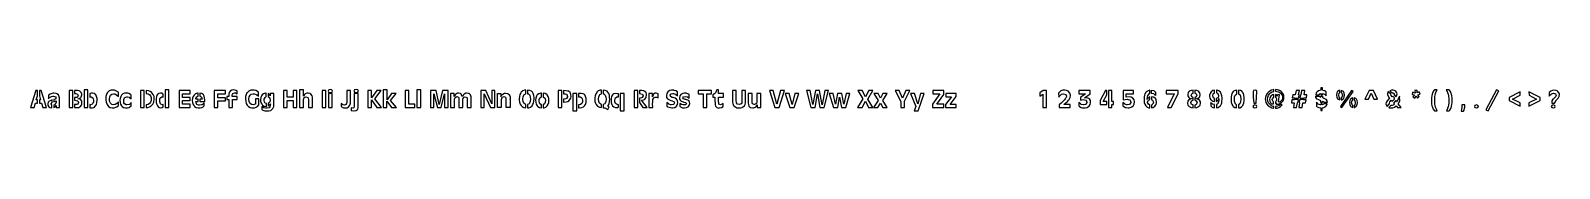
# Model space of a CAD drawing. Header units: inches. Extents: x 226 to 252.9, y -140.1 to -139.7.
import ezdxf

# ---------------------------------------------------------------- set-up
doc = ezdxf.new("R2010")
doc.units = ezdxf.units.IN
doc.header["$LTSCALE"] = 0.5
doc.header["$MEASUREMENT"] = 0

msp = doc.modelspace()

# ---------------------------------------------------------------- linework, layer by layer
at = {"color": 139}
for points in [[(226.042, -140.087), (226.107, -140.087), (226.129, -140.011), (226.165, -140.011), (226.165, -139.954), (226.143, -139.954), (226.165, -139.88), (226.165, -139.787), (226.135, -139.787)], [(226.197, -139.787), (226.197, -139.88), (226.219, -139.954), (226.197, -139.954), (226.197, -140.011), (226.234, -140.011), (226.256, -140.087), (226.321, -140.087), (226.23, -139.787)], [(226.721, -139.787), (226.721, -140.087), (226.782, -140.087), (226.782, -139.787)], [(226.814, -139.841), (226.838, -139.843), (226.866, -139.851), (226.879, -139.876), (226.866, -139.903), (226.854, -139.909), (226.813, -139.913), (226.813, -139.96), (226.842, -139.961), (226.869, -139.969), (226.881, -139.997), (226.869, -140.026), (226.855, -140.031), (226.813, -140.033), (226.813, -140.087), (226.849, -140.086), (226.887, -140.083), (226.908, -140.076), (226.911, -140.074), (226.935, -140.047), (226.94, -140.033), (226.943, -139.996), (226.942, -139.977), (226.924, -139.95), (226.907, -139.942), (226.869, -139.933), (226.894, -139.927), (226.922, -139.911), (226.932, -139.899), (226.941, -139.865), (226.941, -139.854), (226.932, -139.821), (226.932, -139.82), (226.905, -139.797), (226.894, -139.794), (226.863, -139.79), (226.814, -139.788)], [(226.981, -139.775), (226.981, -140.087), (227.048, -140.087), (227.048, -139.775)], [(227.556, -140.013), (227.527, -140.032), (227.502, -140.038), (227.471, -140.031), (227.444, -140.01), (227.443, -140.008), (227.43, -139.977), (227.425, -139.936), (227.431, -139.898), (227.446, -139.87), (227.467, -139.852), (227.502, -139.844), (227.524, -139.848), (227.553, -139.864), (227.583, -139.894), (227.583, -139.82), (227.571, -139.809), (227.541, -139.791), (227.514, -139.783), (227.474, -139.781), (227.454, -139.783), (227.422, -139.796), (227.394, -139.82), (227.387, -139.83), (227.374, -139.858), (227.364, -139.892), (227.361, -139.933), (227.363, -139.953), (227.368, -139.991), (227.378, -140.024), (227.396, -140.05), (227.411, -140.069), (227.441, -140.087), (227.472, -140.093), (227.51, -140.091), (227.539, -140.082), (227.555, -140.074), (227.583, -140.05), (227.583, -139.985)], [(227.973, -139.786), (227.973, -140.087), (228.038, -140.087), (228.038, -140.03), (228.038, -139.847), (228.038, -139.786)], [(228.071, -139.838), (228.109, -139.848), (228.134, -139.865), (228.145, -139.879), (228.16, -139.909), (228.161, -139.926), (228.159, -139.964), (228.15, -139.991), (228.13, -140.018), (228.105, -140.033), (228.071, -140.042), (228.071, -140.087), (228.098, -140.086), (228.13, -140.076), (228.145, -140.068), (228.173, -140.046), (228.187, -140.027), (228.205, -139.993), (228.208, -139.987), (228.214, -139.954), (228.214, -139.915), (228.209, -139.893), (228.195, -139.86), (228.173, -139.83), (228.169, -139.824), (228.143, -139.805), (228.11, -139.793), (228.071, -139.786)], [(228.403, -139.775), (228.403, -140.087), (228.47, -140.087), (228.47, -139.775)], [(228.648, -139.787), (228.648, -140.087), (228.844, -140.087), (228.844, -140.03), (228.709, -140.03), (228.709, -139.966), (228.844, -139.966), (228.844, -139.909), (228.709, -139.909), (228.709, -139.847), (228.844, -139.847), (228.844, -139.787)], [(229.267, -139.787), (229.267, -140.087), (229.331, -140.087), (229.331, -139.971), (229.462, -139.971), (229.462, -139.914), (229.331, -139.914), (229.331, -139.847), (229.462, -139.847), (229.462, -139.787)], [(229.522, -139.892), (229.485, -139.892), (229.485, -139.944), (229.522, -139.944), (229.522, -140.087), (229.589, -140.087), (229.589, -139.944), (229.667, -139.944), (229.667, -139.892), (229.581, -139.892), (229.582, -139.866), (229.59, -139.84), (229.59, -139.838), (229.624, -139.829), (229.638, -139.831), (229.671, -139.844), (229.671, -139.792), (229.635, -139.782), (229.601, -139.777), (229.572, -139.781), (229.543, -139.798), (229.526, -139.82), (229.52, -139.855)], [(229.826, -139.858), (229.816, -139.892), (229.812, -139.931), (229.818, -139.983), (229.829, -140.016), (229.845, -140.047), (229.866, -140.07), (229.895, -140.088), (229.928, -140.093), (229.935, -140.093), (229.974, -140.089), (230.004, -140.08), (230.024, -140.066), (230.05, -140.041), (230.051, -139.936), (229.99, -139.936), (229.99, -140.027), (229.985, -140.03), (229.948, -140.038), (229.921, -140.035), (229.895, -140.014), (229.891, -140.01), (229.879, -139.98), (229.876, -139.941), (229.876, -139.936), (229.882, -139.898), (229.896, -139.87), (229.916, -139.853), (229.95, -139.846), (229.971, -139.847), (230.004, -139.857), (230.015, -139.864), (230.041, -139.888), (230.041, -139.819), (230.026, -139.805), (229.995, -139.79), (229.969, -139.783), (229.928, -139.781), (229.907, -139.783), (229.876, -139.797), (229.848, -139.822), (229.841, -139.83)], [(230.547, -139.965), (230.653, -139.965), (230.653, -140.087), (230.717, -140.087), (230.717, -139.787), (230.653, -139.787), (230.653, -139.902), (230.547, -139.902), (230.547, -139.787), (230.483, -139.787), (230.483, -140.087), (230.547, -140.087)], [(230.894, -139.835), (230.862, -139.847), (230.851, -139.857), (230.832, -139.887), (230.832, -139.774), (230.764, -139.774), (230.764, -140.087), (230.832, -140.087), (230.832, -139.966), (230.833, -139.943), (230.847, -139.909), (230.879, -139.897), (230.88, -139.897), (230.911, -139.909), (230.914, -139.915), (230.919, -139.953), (230.919, -140.087), (230.988, -140.087), (230.988, -139.903), (230.983, -139.882), (230.964, -139.853), (230.946, -139.841), (230.912, -139.833)], [(231.159, -139.787), (231.159, -139.787), (231.159, -140.087), (231.223, -140.087), (231.223, -139.787)], [(231.275, -139.779), (231.264, -139.798), (231.274, -139.816), (231.305, -139.822), (231.334, -139.816), (231.342, -139.797), (231.333, -139.777), (231.305, -139.771)], [(231.494, -140.069), (231.537, -140.091), (231.541, -140.092), (231.579, -140.093), (231.601, -140.089), (231.631, -140.07), (231.647, -140.044), (231.655, -140.009), (231.655, -139.787), (231.591, -139.787), (231.591, -139.99), (231.591, -139.998), (231.58, -140.03), (231.579, -140.031), (231.547, -140.046), (231.526, -140.041), (231.494, -140.018)], [(231.729, -139.779), (231.718, -139.798), (231.729, -139.816), (231.758, -139.822), (231.787, -139.816), (231.797, -139.797), (231.786, -139.777), (231.758, -139.771)], [(232.087, -139.936), (232.197, -139.787), (232.119, -139.787), (232.029, -139.918), (232.029, -139.787), (231.964, -139.787), (231.964, -140.087), (232.029, -140.087), (232.029, -139.952), (232.123, -140.087), (232.201, -140.087)], [(232.36, -139.963), (232.458, -139.843), (232.378, -139.843), (232.3, -139.954), (232.3, -139.774), (232.23, -139.774), (232.23, -140.087), (232.297, -140.087), (232.297, -139.975), (232.378, -140.087), (232.463, -140.087)], [(232.679, -140.027), (232.679, -140.027), (232.679, -139.787), (232.615, -139.787), (232.615, -140.087), (232.788, -140.087), (232.788, -140.027)], [(232.823, -139.774), (232.823, -139.774), (232.823, -140.087), (232.89, -140.087), (232.89, -139.774)], [(233.273, -139.787), (233.216, -140.033), (233.159, -139.787), (233.062, -139.787), (233.062, -140.087), (233.121, -140.087), (233.121, -139.847), (233.184, -140.087), (233.247, -140.087), (233.31, -139.849), (233.31, -140.087), (233.37, -140.087), (233.37, -139.787)], [(233.946, -140.087), (234.003, -140.087), (234.003, -139.849), (234.114, -140.087), (234.189, -140.087), (234.189, -139.787), (234.136, -139.787), (234.136, -140.022), (234.035, -139.787), (233.946, -139.787)], [(234.712, -139.783), (234.681, -139.796), (234.654, -139.819), (234.645, -139.829), (234.632, -139.857), (234.623, -139.892), (234.621, -139.933), (234.621, -139.955), (234.627, -139.993), (234.638, -140.025), (234.654, -140.052), (234.672, -140.07), (234.702, -140.088), (234.736, -140.093), (234.736, -140.036), (234.728, -140.035), (234.702, -140.01), (234.699, -140.008), (234.688, -139.979), (234.683, -139.938), (234.683, -139.936), (234.688, -139.897), (234.702, -139.869), (234.708, -139.86), (234.736, -139.844), (234.736, -139.781)], [(234.766, -139.846), (234.78, -139.848), (234.804, -139.871), (234.814, -139.902), (234.817, -139.941), (234.817, -139.942), (234.812, -139.98), (234.8, -140.01), (234.793, -140.02), (234.766, -140.036), (234.766, -140.093), (234.787, -140.092), (234.817, -140.079), (234.845, -140.054), (234.855, -140.039), (234.869, -140.01), (234.877, -139.975), (234.881, -139.933), (234.88, -139.913), (234.876, -139.874), (234.865, -139.842), (234.85, -139.816), (234.833, -139.802), (234.803, -139.786), (234.766, -139.781)], [(235.304, -139.787), (235.304, -140.087), (235.367, -140.087), (235.367, -139.787)], [(235.397, -139.844), (235.429, -139.847), (235.455, -139.855), (235.456, -139.857), (235.466, -139.891), (235.466, -139.897), (235.451, -139.926), (235.437, -139.935), (235.395, -139.938), (235.395, -139.992), (235.405, -139.991), (235.444, -139.987), (235.473, -139.979), (235.489, -139.968), (235.514, -139.941), (235.523, -139.92), (235.529, -139.885), (235.528, -139.865), (235.52, -139.832), (235.512, -139.822), (235.484, -139.801), (235.473, -139.797), (235.44, -139.791), (235.397, -139.787)], [(236.039, -139.783), (236.007, -139.796), (235.981, -139.819), (235.979, -139.82), (235.962, -139.848), (235.95, -139.881), (235.946, -139.919), (235.945, -139.944), (235.949, -139.982), (235.956, -140.009), (235.968, -140.032), (235.993, -140.06), (235.996, -140.064), (236.026, -140.08), (236.062, -140.088), (236.062, -140.037), (236.056, -140.036), (236.029, -140.011), (236.027, -140.009), (236.015, -139.98), (236.011, -139.94), (236.011, -139.936), (236.016, -139.897), (236.028, -139.869), (236.035, -139.86), (236.063, -139.844), (236.063, -139.781)], [(236.095, -139.846), (236.106, -139.847), (236.131, -139.871), (236.131, -139.871), (236.141, -139.902), (236.144, -139.941), (236.144, -139.943), (236.14, -139.982), (236.128, -140.011), (236.122, -140.02), (236.095, -140.036), (236.095, -140.089), (236.121, -140.092), (236.173, -140.119), (236.199, -140.076), (236.173, -140.063), (236.185, -140.047), (236.198, -140.018), (236.206, -139.982), (236.209, -139.938), (236.207, -139.911), (236.202, -139.872), (236.193, -139.841), (236.177, -139.816), (236.161, -139.802), (236.131, -139.786), (236.095, -139.781)], [(236.635, -139.787), (236.635, -140.087), (236.7, -140.087), (236.7, -139.787)], [(236.728, -139.842), (236.754, -139.844), (236.782, -139.852), (236.793, -139.881), (236.779, -139.911), (236.768, -139.916), (236.728, -139.92), (236.728, -140), (236.789, -140.087), (236.867, -140.087), (236.767, -139.955), (236.784, -139.955), (236.818, -139.946), (236.826, -139.941), (236.847, -139.913), (236.85, -139.903), (236.855, -139.868), (236.855, -139.859), (236.845, -139.825), (236.841, -139.819), (236.813, -139.797), (236.805, -139.794), (236.774, -139.79), (236.728, -139.788)], [(237.213, -140.064), (237.228, -140.074), (237.296, -140.092), (237.313, -140.092), (237.349, -140.085), (237.377, -140.068), (237.38, -140.063), (237.4, -140.035), (237.406, -139.999), (237.4, -139.965), (237.382, -139.94), (237.356, -139.924), (237.321, -139.913), (237.303, -139.908), (237.277, -139.894), (237.267, -139.871), (237.279, -139.851), (237.282, -139.849), (237.316, -139.842), (237.325, -139.842), (237.36, -139.852), (237.367, -139.857), (237.395, -139.88), (237.395, -139.809), (237.369, -139.796), (237.341, -139.785), (237.333, -139.782), (237.294, -139.781), (237.263, -139.787), (237.232, -139.808), (237.228, -139.811), (237.208, -139.841), (237.202, -139.875), (237.207, -139.909), (237.225, -139.933), (237.246, -139.948), (237.282, -139.961), (237.302, -139.969), (237.332, -139.98), (237.345, -140.004), (237.333, -140.03), (237.325, -140.035), (237.288, -140.039), (237.274, -140.038), (237.245, -140.025), (237.213, -139.997)], [(237.763, -139.787), (237.763, -139.849), (237.848, -139.849), (237.848, -140.087), (237.913, -140.087), (237.913, -139.849), (237.997, -139.849), (237.997, -139.787)], [(238.066, -140.064), (238.086, -140.087), (238.122, -140.096), (238.136, -140.094), (238.169, -140.086), (238.197, -140.066), (238.197, -140.016), (238.18, -140.03), (238.152, -140.042), (238.125, -140.029), (238.123, -140.024), (238.119, -139.96), (238.118, -139.903), (238.203, -139.903), (238.203, -139.843), (238.119, -139.843), (238.12, -139.779), (238.086, -139.779), (238.079, -139.801), (238.063, -139.831), (238.048, -139.846), (238.016, -139.861), (238.016, -139.904), (238.056, -139.904), (238.055, -139.922), (238.056, -139.971), (238.057, -140.01), (238.059, -140.039), (238.064, -140.06)], [(238.363, -139.787), (238.363, -139.961), (238.364, -139.991), (238.368, -140.017), (238.374, -140.035), (238.383, -140.052), (238.391, -140.063), (238.422, -140.082), (238.442, -140.089), (238.479, -140.093), (238.501, -140.092), (238.535, -140.083), (238.547, -140.077), (238.573, -140.054), (238.585, -140.033), (238.592, -140), (238.593, -139.958), (238.593, -139.787), (238.529, -139.787), (238.529, -139.958), (238.526, -140.004), (238.515, -140.024), (238.483, -140.033), (238.452, -140.027), (238.431, -140.004), (238.428, -139.959), (238.428, -139.787)], [(239.08, -139.787), (239.013, -139.787), (239.106, -140.087), (239.182, -140.087), (239.275, -139.787), (239.208, -139.787), (239.143, -140.029)], [(239.893, -139.787), (239.818, -139.787), (239.775, -140.031), (239.727, -139.787), (239.662, -139.787), (239.736, -140.087), (239.812, -140.087), (239.854, -139.849), (239.898, -140.087), (239.975, -140.087), (240.051, -139.787), (239.985, -139.787), (239.936, -140.037)], [(240.696, -139.976), (240.752, -140.087), (240.828, -140.087), (240.738, -139.937), (240.827, -139.787), (240.754, -139.787), (240.697, -139.9), (240.638, -139.787), (240.561, -139.787), (240.652, -139.936), (240.56, -140.087), (240.637, -140.087)], [(241.404, -139.787), (241.345, -139.921), (241.289, -139.787), (241.217, -139.787), (241.316, -139.979), (241.316, -140.087), (241.38, -140.087), (241.38, -139.977), (241.477, -139.787)], [(241.877, -139.787), (241.877, -139.847), (242.005, -139.847), (241.875, -140.027), (241.875, -140.087), (242.075, -140.087), (242.075, -140.03), (241.951, -140.03), (242.075, -139.858), (242.075, -139.787)], [(244.225, -139.886), (244.224, -139.894), (244.208, -139.93), (244.205, -139.936), (244.19, -139.953), (244.166, -139.977), (244.135, -140.007), (244.095, -140.042), (244.095, -140.087), (244.291, -140.087), (244.291, -140.035), (244.177, -140.035), (244.186, -140.027), (244.217, -140.002), (244.244, -139.979), (244.264, -139.955), (244.274, -139.943), (244.289, -139.911), (244.294, -139.876), (244.294, -139.868), (244.285, -139.833), (244.264, -139.807), (244.259, -139.802), (244.229, -139.786), (244.194, -139.781), (244.16, -139.783), (244.129, -139.793), (244.113, -139.804), (244.088, -139.832), (244.089, -139.903), (244.103, -139.886), (244.129, -139.861), (244.14, -139.853), (244.173, -139.844), (244.212, -139.857)], [(244.572, -139.96), (244.584, -139.992), (244.584, -139.998), (244.568, -140.029), (244.563, -140.033), (244.529, -140.042), (244.517, -140.042), (244.484, -140.031), (244.472, -140.024), (244.445, -139.999), (244.445, -140.055), (244.456, -140.066), (244.486, -140.085), (244.509, -140.091), (244.548, -140.093), (244.556, -140.093), (244.589, -140.086), (244.619, -140.065), (244.625, -140.06), (244.644, -140.031), (244.65, -139.997), (244.645, -139.961), (244.628, -139.933), (244.616, -139.926), (244.585, -139.916), (244.541, -139.915), (244.639, -139.847), (244.639, -139.787), (244.445, -139.787), (244.445, -139.844), (244.559, -139.844), (244.474, -139.908), (244.474, -139.958), (244.516, -139.948), (244.541, -139.949), (244.569, -139.959)], [(244.913, -139.787), (244.815, -139.961), (244.815, -140.036), (244.933, -140.036), (244.933, -139.983), (244.867, -139.983), (244.933, -139.861), (244.933, -139.787)], [(244.963, -139.787), (244.963, -140.087), (245.024, -140.087), (245.024, -140.033), (245.054, -140.033), (245.054, -139.98), (245.024, -139.98), (245.024, -139.787)], [(245.279, -140.041), (245.25, -140.027), (245.217, -140), (245.217, -140.054), (245.234, -140.069), (245.264, -140.085), (245.275, -140.088), (245.311, -140.093), (245.326, -140.092), (245.361, -140.081), (245.374, -140.074), (245.4, -140.049), (245.411, -140.027), (245.417, -139.988), (245.417, -139.987), (245.411, -139.95), (245.393, -139.922), (245.391, -139.92), (245.363, -139.903), (245.326, -139.898), (245.272, -139.905), (245.272, -139.847), (245.404, -139.847), (245.404, -139.787), (245.219, -139.787), (245.219, -139.954), (245.256, -139.944), (245.295, -139.942), (245.308, -139.943), (245.339, -139.954), (245.342, -139.958), (245.354, -139.991), (245.354, -139.997), (245.337, -140.027), (245.326, -140.035), (245.291, -140.042)], [(245.671, -139.908), (245.648, -139.932), (245.642, -139.944), (245.646, -139.904), (245.656, -139.872), (245.658, -139.868), (245.681, -139.84), (245.688, -139.838), (245.688, -139.781), (245.657, -139.791), (245.626, -139.81), (245.618, -139.82), (245.601, -139.849), (245.596, -139.868), (245.591, -139.897), (245.589, -139.935), (245.589, -139.958), (245.592, -139.996), (245.602, -140.03), (245.618, -140.055), (245.643, -140.081), (245.674, -140.093), (245.687, -140.094), (245.687, -140.044), (245.664, -140.03), (245.649, -139.999), (245.648, -139.994), (245.66, -139.961), (245.664, -139.958), (245.69, -139.944), (245.69, -139.896)], [(245.754, -139.79), (245.765, -139.794), (245.79, -139.819), (245.79, -139.874), (245.785, -139.868), (245.758, -139.846), (245.754, -139.844), (245.72, -139.838), (245.72, -139.781), (245.72, -139.781)], [(245.977, -139.787), (245.977, -139.847), (246.115, -139.848), (246.001, -140.087), (246.065, -140.087), (246.184, -139.849), (246.184, -139.787)], [(246.413, -139.786), (246.382, -139.802), (246.363, -139.825), (246.355, -139.859), (246.358, -139.883), (246.374, -139.91), (246.386, -139.92), (246.421, -139.931), (246.421, -139.933), (246.394, -139.94), (246.366, -139.957), (246.355, -139.974), (246.349, -140.01), (246.349, -140.01), (246.357, -140.043), (246.381, -140.07), (246.381, -140.07), (246.414, -140.088), (246.447, -140.094), (246.447, -140.042), (246.423, -140.031), (246.408, -140), (246.408, -139.999), (246.423, -139.969), (246.448, -139.958), (246.448, -139.91), (246.427, -139.9), (246.414, -139.872), (246.426, -139.846), (246.447, -139.836), (246.447, -139.781)], [(246.479, -139.836), (246.503, -139.846), (246.515, -139.872), (246.502, -139.9), (246.479, -139.91), (246.479, -139.959), (246.505, -139.969), (246.52, -139.999), (246.52, -140), (246.505, -140.031), (246.479, -140.043), (246.479, -140.094), (246.481, -140.094), (246.515, -140.087), (246.547, -140.07), (246.547, -140.069), (246.571, -140.043), (246.579, -140.01), (246.576, -139.986), (246.562, -139.957), (246.544, -139.944), (246.508, -139.933), (246.508, -139.931), (246.526, -139.926), (246.557, -139.91), (246.568, -139.896), (246.575, -139.859), (246.568, -139.829), (246.544, -139.802), (246.513, -139.786), (246.479, -139.781)], [(246.768, -139.81), (246.748, -139.838), (246.738, -139.872), (246.738, -139.885), (246.743, -139.922), (246.759, -139.95), (246.763, -139.954), (246.791, -139.972), (246.826, -139.979), (246.826, -139.929), (246.807, -139.915), (246.794, -139.883), (246.794, -139.881), (246.803, -139.847), (246.803, -139.846), (246.826, -139.83), (246.826, -139.78), (246.796, -139.788)], [(246.879, -139.965), (246.899, -139.938), (246.903, -139.93), (246.899, -139.97), (246.889, -140.002), (246.888, -140.007), (246.865, -140.035), (246.857, -140.036), (246.857, -140.093), (246.889, -140.083), (246.919, -140.064), (246.927, -140.054), (246.944, -140.024), (246.95, -140.005), (246.954, -139.977), (246.957, -139.938), (246.957, -139.916), (246.954, -139.879), (246.943, -139.844), (246.929, -139.819), (246.903, -139.793), (246.871, -139.781), (246.857, -139.78), (246.857, -139.83), (246.882, -139.843), (246.897, -139.875), (246.897, -139.88), (246.886, -139.913), (246.882, -139.915), (246.855, -139.93), (246.855, -139.979)], [(247.187, -139.785), (247.158, -139.799), (247.137, -139.826), (247.132, -139.836), (247.122, -139.866), (247.116, -139.903), (247.115, -139.943), (247.115, -139.954), (247.119, -139.993), (247.128, -140.027), (247.143, -140.054), (247.153, -140.066), (247.181, -140.087), (247.213, -140.094), (247.213, -140.039), (247.211, -140.039), (247.188, -140.013), (247.186, -140.01), (247.176, -139.98), (247.174, -139.94), (247.174, -139.938), (247.176, -139.897), (247.187, -139.869), (247.188, -139.868), (247.214, -139.846), (247.214, -139.781)], [(247.244, -139.844), (247.246, -139.846), (247.272, -139.866), (247.272, -139.866), (247.283, -139.894), (247.286, -139.936), (247.286, -139.943), (247.282, -139.982), (247.272, -140.011), (247.267, -140.019), (247.243, -140.039), (247.243, -140.094), (247.266, -140.091), (247.296, -140.076), (247.32, -140.049), (247.328, -140.035), (247.339, -140.004), (247.346, -139.968), (247.347, -139.926), (247.346, -139.911), (247.341, -139.871), (247.331, -139.84), (247.316, -139.815), (247.308, -139.805), (247.278, -139.787), (247.244, -139.781)], [(247.51, -139.786), (247.504, -139.809), (247.505, -139.902), (247.513, -140.01), (247.555, -140.01), (247.564, -139.902), (247.566, -139.808), (247.56, -139.786), (247.536, -139.781)], [(247.823, -139.781), (247.793, -139.798), (247.764, -139.824), (247.748, -139.842), (247.731, -139.872), (247.72, -139.905), (247.716, -139.941), (247.717, -139.965), (247.727, -139.998), (247.743, -140.029), (247.767, -140.054), (247.769, -140.054), (247.802, -140.077), (247.833, -140.092), (247.864, -140.097), (247.864, -140.069), (247.856, -140.068), (247.827, -140.057), (247.794, -140.03), (247.773, -140.005), (247.759, -139.975), (247.754, -139.94), (247.758, -139.907), (247.771, -139.874), (247.792, -139.844), (247.805, -139.831), (247.836, -139.81), (247.865, -139.803), (247.865, -139.772), (247.855, -139.774)], [(248.255, -139.787), (248.242, -139.863), (248.198, -139.863), (248.189, -139.915), (248.234, -139.915), (248.233, -139.925), (248.292, -139.925), (248.293, -139.915), (248.303, -139.915), (248.311, -139.863), (248.301, -139.863), (248.314, -139.787)], [(248.351, -139.787), (248.339, -139.863), (248.331, -139.863), (248.322, -139.915), (248.332, -139.915), (248.331, -139.925), (248.39, -139.925), (248.392, -139.915), (248.437, -139.915), (248.444, -139.863), (248.399, -139.863), (248.411, -139.787)], [(248.672, -139.849), (248.692, -139.842), (248.692, -139.863), (248.717, -139.863), (248.717, -139.843), (248.718, -139.843), (248.753, -139.853), (248.76, -139.857), (248.784, -139.883), (248.784, -139.813), (248.764, -139.796), (248.751, -139.791), (248.717, -139.781), (248.717, -139.743), (248.692, -139.743), (248.692, -139.781), (248.687, -139.781), (248.651, -139.792), (248.625, -139.811), (248.609, -139.831), (248.6, -139.863), (248.662, -139.863)], [(249.013, -139.787), (248.984, -139.805), (248.972, -139.83), (248.967, -139.869), (248.971, -139.903), (248.984, -139.932), (248.994, -139.942), (249.024, -139.953), (249.024, -139.92), (249.012, -139.907), (249.011, -139.904), (249.004, -139.869), (249.004, -139.868), (249.011, -139.835), (249.024, -139.822), (249.024, -139.786)], [(249.037, -140.071), (249.062, -140.087), (249.256, -139.805), (249.231, -139.787)], [(249.048, -139.822), (249.061, -139.835), (249.061, -139.835), (249.068, -139.869), (249.068, -139.872), (249.06, -139.907), (249.048, -139.92), (249.048, -139.953), (249.057, -139.952), (249.087, -139.93), (249.1, -139.904), (249.105, -139.866), (249.101, -139.833), (249.088, -139.805), (249.079, -139.797), (249.048, -139.786)], [(249.623, -139.937), (249.685, -139.937), (249.613, -139.786), (249.537, -139.786), (249.465, -139.937), (249.526, -139.937), (249.574, -139.832)], [(249.977, -139.926), (249.985, -139.918), (249.955, -139.887), (249.941, -139.899), (249.924, -139.876), (249.917, -139.853), (249.874, -139.81), (249.869, -139.813), (249.858, -139.846), (249.86, -139.857), (249.872, -139.887), (249.895, -139.926), (249.887, -139.933), (249.857, -139.968), (249.839, -139.996), (249.833, -140.019), (249.835, -140.039), (249.854, -140.066), (249.896, -140.022), (249.895, -140.007), (249.902, -139.985), (249.927, -139.96), (249.945, -139.98), (249.985, -139.937)], [(249.976, -139.852), (249.976, -139.865), (250.006, -139.896), (250.018, -139.882), (250.028, -139.848), (250.024, -139.826), (250.006, -139.798), (249.995, -139.791), (249.962, -139.781), (249.93, -139.781), (249.901, -139.791), (249.941, -139.831), (249.952, -139.827), (249.966, -139.836)], [(250.334, -139.866), (250.308, -139.899), (250.341, -139.921), (250.364, -139.883), (250.386, -139.92), (250.418, -139.893), (250.391, -139.863), (250.432, -139.852), (250.417, -139.814), (250.379, -139.831), (250.382, -139.787), (250.343, -139.787), (250.344, -139.833), (250.301, -139.818), (250.291, -139.857)], [(250.683, -139.774), (250.674, -139.787), (250.657, -139.818), (250.645, -139.853), (250.639, -139.879), (250.633, -139.914), (250.631, -139.952), (250.633, -139.982), (250.635, -140.019), (250.641, -140.054), (250.649, -140.082), (250.663, -140.114), (250.683, -140.146), (250.735, -140.146), (250.719, -140.115), (250.706, -140.081), (250.697, -140.049), (250.694, -140.029), (250.691, -139.993), (250.69, -139.955), (250.69, -139.932), (250.694, -139.896), (250.7, -139.861), (250.705, -139.841), (250.717, -139.807), (250.734, -139.774)], [(250.892, -139.775), (250.896, -139.782), (250.914, -139.82), (250.927, -139.853), (250.933, -139.881), (250.934, -139.891), (250.938, -139.926), (250.939, -139.963), (250.939, -139.969), (250.936, -140.007), (250.933, -140.041), (250.933, -140.043), (250.925, -140.07), (250.912, -140.104), (250.894, -140.146), (250.946, -140.146), (250.953, -140.135), (250.97, -140.105), (250.984, -140.069), (250.984, -140.065), (250.991, -140.032), (250.995, -139.997), (250.995, -139.958), (250.994, -139.919), (250.989, -139.882), (250.983, -139.852), (250.979, -139.838), (250.964, -139.805), (250.945, -139.774)], [(251.774, -139.774), (251.774, -139.774), (251.589, -140.125), (251.63, -140.146), (251.815, -139.793)], [(251.995, -139.913), (251.995, -139.961), (252.189, -140.06), (252.189, -140.003), (252.056, -139.937), (252.189, -139.871), (252.189, -139.813)], [(252.345, -139.87), (252.476, -139.937), (252.343, -140.003), (252.343, -140.06), (252.538, -139.961), (252.538, -139.913), (252.343, -139.813)], [(252.809, -139.846), (252.823, -139.869), (252.81, -139.896), (252.803, -139.904), (252.774, -139.932), (252.765, -139.941), (252.748, -139.968), (252.748, -140.011), (252.793, -140.011), (252.802, -139.99), (252.827, -139.953), (252.854, -139.92), (252.87, -139.898), (252.873, -139.892), (252.879, -139.854), (252.874, -139.832), (252.853, -139.803), (252.851, -139.801), (252.821, -139.786), (252.782, -139.781), (252.759, -139.785), (252.727, -139.798), (252.698, -139.822), (252.698, -139.887), (252.707, -139.877), (252.731, -139.852), (252.738, -139.846), (252.773, -139.837), (252.776, -139.837)], [(226.398, -139.961), (226.366, -139.976), (226.353, -139.99), (226.343, -140.024), (226.347, -140.047), (226.364, -140.075), (226.382, -140.087), (226.418, -140.094), (226.418, -140.048), (226.405, -140.021), (226.419, -139.999), (226.419, -139.954)], [(226.491, -139.97), (226.49, -139.992), (226.476, -140.032), (226.449, -140.05), (226.449, -140.088), (226.471, -140.075), (226.492, -140.05), (226.492, -140.087), (226.548, -140.087), (226.548, -139.931), (226.548, -139.914), (226.54, -139.88), (226.532, -139.866), (226.505, -139.844), (226.49, -139.838), (226.453, -139.835), (226.435, -139.835), (226.401, -139.844), (226.385, -139.852), (226.354, -139.872), (226.354, -139.932), (226.377, -139.913), (226.408, -139.893), (226.435, -139.887), (226.446, -139.887), (226.477, -139.896), (226.49, -139.916), (226.475, -139.937), (226.449, -139.946), (226.449, -139.988), (226.463, -139.983), (226.491, -139.969)], [(227.083, -140.089), (227.121, -140.094), (227.126, -140.094), (227.157, -140.083), (227.183, -140.057), (227.198, -140.031), (227.208, -139.997), (227.21, -139.958), (227.209, -139.929), (227.2, -139.893), (227.187, -139.866), (227.16, -139.842), (227.129, -139.835), (227.111, -139.835), (227.08, -139.841), (227.08, -139.904), (227.096, -139.898), (227.104, -139.898), (227.133, -139.914), (227.141, -139.927), (227.146, -139.964), (227.144, -139.987), (227.133, -140.018), (227.126, -140.026), (227.094, -140.038), (227.081, -140.033)], [(227.802, -140.007), (227.777, -140.031), (227.77, -140.035), (227.733, -140.042), (227.72, -140.039), (227.692, -140.021), (227.681, -140.004), (227.677, -139.946), (227.692, -139.915), (227.699, -139.908), (227.733, -139.898), (227.742, -139.898), (227.775, -139.907), (227.781, -139.91), (227.806, -139.936), (227.806, -139.87), (227.797, -139.859), (227.767, -139.841), (227.748, -139.836), (227.706, -139.835), (227.693, -139.835), (227.661, -139.847), (227.637, -139.872), (227.625, -139.894), (227.615, -139.927), (227.611, -139.964), (227.613, -139.992), (227.622, -140.026), (227.639, -140.055), (227.648, -140.068), (227.676, -140.088), (227.709, -140.094), (227.742, -140.093), (227.772, -140.086), (227.781, -140.081), (227.808, -140.057), (227.808, -139.998)], [(228.247, -139.998), (228.256, -140.032), (228.269, -140.054), (228.295, -140.083), (228.32, -140.092), (228.353, -140.086), (228.371, -140.075), (228.371, -140.033), (228.358, -140.038), (228.326, -140.026), (228.32, -140.019), (228.309, -139.987), (228.312, -139.927), (228.32, -139.915), (228.349, -139.898), (228.356, -139.898), (228.371, -139.904), (228.371, -139.851), (228.343, -139.836), (228.325, -139.835), (228.292, -139.843), (228.267, -139.866), (228.253, -139.894), (228.245, -139.93), (228.244, -139.959)], [(229.056, -140.037), (229.045, -140.042), (229.009, -140.047), (228.992, -140.046), (228.962, -140.031), (228.953, -140.02), (228.944, -139.983), (228.983, -139.983), (228.983, -139.938), (228.943, -139.938), (228.944, -139.93), (228.959, -139.9), (228.983, -139.887), (228.983, -139.833), (228.972, -139.835), (228.94, -139.844), (228.911, -139.868), (228.895, -139.891), (228.884, -139.924), (228.881, -139.963), (228.883, -139.999), (228.894, -140.032), (228.911, -140.059), (228.921, -140.07), (228.95, -140.088), (228.984, -140.094), (229.018, -140.093), (229.049, -140.086), (229.064, -140.079), (229.092, -140.055), (229.092, -140.005)], [(229.015, -139.887), (229.039, -139.899), (229.044, -139.904), (229.057, -139.938), (229.015, -139.938), (229.015, -139.983), (229.101, -139.983), (229.101, -139.959), (229.098, -139.919), (229.089, -139.887), (229.076, -139.865), (229.046, -139.842), (229.015, -139.833)], [(230.165, -139.835), (230.13, -139.844), (230.105, -139.864), (230.095, -139.879), (230.083, -139.91), (230.079, -139.949), (230.08, -139.972), (230.089, -140.007), (230.106, -140.035), (230.116, -140.046), (230.145, -140.061), (230.182, -140.066), (230.182, -140.018), (230.157, -140.002), (230.151, -139.992), (230.144, -139.955), (230.145, -139.941), (230.158, -139.909), (230.18, -139.894), (230.18, -139.833)], [(230.247, -139.841), (230.247, -139.881), (230.24, -139.864), (230.212, -139.84), (230.212, -139.894), (230.234, -139.909), (230.24, -139.918), (230.247, -139.97), (230.234, -140), (230.211, -140.018), (230.211, -140.061), (230.232, -140.047), (230.251, -140.019), (230.249, -140.046), (230.239, -140.077), (230.229, -140.089), (230.195, -140.099), (230.173, -140.098), (230.141, -140.092), (230.133, -140.089), (230.101, -140.07), (230.101, -140.121), (230.105, -140.124), (230.138, -140.139), (230.155, -140.143), (230.195, -140.146), (230.227, -140.144), (230.26, -140.136), (230.273, -140.129), (230.296, -140.105), (230.297, -140.104), (230.311, -140.071), (230.311, -140.069), (230.311, -140.055), (230.312, -140.032), (230.312, -139.999), (230.312, -139.957), (230.312, -139.903), (230.311, -139.841)], [(231.338, -140.087), (231.338, -139.841), (231.303, -139.846), (231.27, -139.841), (231.27, -140.087)], [(231.791, -139.841), (231.753, -139.846), (231.723, -139.841), (231.723, -140.05), (231.723, -140.055), (231.718, -140.089), (231.698, -140.098), (231.67, -140.091), (231.672, -140.136), (231.683, -140.141), (231.718, -140.146), (231.725, -140.146), (231.759, -140.137), (231.784, -140.115), (231.79, -140.094), (231.791, -140.049)], [(233.62, -139.881), (233.603, -139.852), (233.591, -139.842), (233.554, -139.833), (233.535, -139.836), (233.505, -139.851), (233.496, -139.861), (233.48, -139.894), (233.48, -139.841), (233.416, -139.841), (233.416, -140.087), (233.485, -140.087), (233.485, -139.961), (233.485, -139.941), (233.494, -139.91), (233.496, -139.908), (233.527, -139.894), (233.555, -139.907), (233.559, -139.918), (233.561, -139.959), (233.561, -140.087), (233.63, -140.087), (233.63, -139.96), (233.63, -139.941), (233.64, -139.91), (233.641, -139.908), (233.672, -139.896), (233.7, -139.908), (233.703, -139.918), (233.707, -139.958), (233.707, -140.087), (233.774, -140.087), (233.774, -139.937), (233.774, -139.932), (233.774, -139.897), (233.763, -139.865), (233.739, -139.842), (233.732, -139.84), (233.696, -139.833), (233.682, -139.835), (233.652, -139.852), (233.641, -139.866), (233.625, -139.899)], [(234.997, -139.835), (234.965, -139.844), (234.937, -139.866), (234.922, -139.887), (234.911, -139.92), (234.906, -139.959), (234.91, -139.994), (234.919, -140.029), (234.934, -140.057), (234.945, -140.07), (234.973, -140.088), (235.009, -140.094), (235.009, -140.042), (234.983, -140.022), (234.975, -140.005), (234.969, -139.968), (234.97, -139.944), (234.982, -139.915), (235.009, -139.898), (235.009, -139.835)], [(235.039, -139.898), (235.066, -139.914), (235.073, -139.927), (235.079, -139.966), (235.077, -139.991), (235.065, -140.021), (235.039, -140.042), (235.039, -140.094), (235.056, -140.093), (235.087, -140.081), (235.112, -140.055), (235.128, -140.03), (235.138, -139.996), (235.14, -139.958), (235.139, -139.926), (235.129, -139.892), (235.111, -139.865), (235.104, -139.858), (235.075, -139.84), (235.039, -139.835)], [(235.561, -139.841), (235.561, -140.146), (235.629, -140.146), (235.629, -139.841)], [(235.661, -139.843), (235.661, -139.898), (235.692, -139.9), (235.717, -139.915), (235.724, -139.927), (235.731, -139.965), (235.728, -139.987), (235.716, -140.018), (235.698, -140.031), (235.66, -140.038), (235.66, -140.091), (235.679, -140.091), (235.718, -140.087), (235.749, -140.075), (235.768, -140.057), (235.782, -140.032), (235.792, -139.998), (235.794, -139.959), (235.793, -139.927), (235.784, -139.893), (235.771, -139.865), (235.765, -139.859), (235.742, -139.847), (235.706, -139.841)], [(236.283, -139.847), (236.26, -139.859), (236.256, -139.865), (236.241, -139.892), (236.234, -139.927), (236.232, -139.958), (236.235, -139.998), (236.244, -140.031), (236.257, -140.057), (236.278, -140.074), (236.307, -140.083), (236.348, -140.083), (236.363, -140.081), (236.363, -140.037), (236.326, -140.03), (236.31, -140.016), (236.296, -139.986), (236.295, -139.964), (236.301, -139.927), (236.309, -139.914), (236.334, -139.899), (236.362, -139.897), (236.362, -139.848), (236.317, -139.843)], [(236.394, -139.84), (236.394, -140.144), (236.46, -140.144), (236.46, -139.84)], [(236.962, -139.991), (236.965, -139.958), (236.967, -139.947), (236.983, -139.916), (237.007, -139.903), (237.03, -139.904), (237.056, -139.919), (237.06, -139.848), (237.056, -139.846), (237.021, -139.836), (237.006, -139.836), (236.978, -139.854), (236.971, -139.866), (236.958, -139.899), (236.958, -139.841), (236.894, -139.841), (236.894, -140.087), (236.962, -140.087), (236.961, -140.022)], [(237.44, -140.07), (237.486, -140.091), (237.521, -140.094), (237.522, -140.094), (237.558, -140.088), (237.588, -140.072), (237.605, -140.049), (237.613, -140.014), (237.611, -139.992), (237.594, -139.965), (237.581, -139.958), (237.546, -139.946), (237.538, -139.943), (237.506, -139.933), (237.494, -139.916), (237.506, -139.898), (237.536, -139.891), (237.536, -139.891), (237.572, -139.898), (237.574, -139.899), (237.603, -139.92), (237.603, -139.858), (237.595, -139.853), (237.563, -139.838), (237.552, -139.836), (237.514, -139.835), (237.489, -139.838), (237.458, -139.857), (237.44, -139.881), (237.433, -139.915), (237.435, -139.94), (237.451, -139.966), (237.464, -139.975), (237.5, -139.987), (237.51, -139.99), (237.541, -140), (237.553, -140.018), (237.542, -140.037), (237.538, -140.039), (237.499, -140.042), (237.469, -140.035), (237.44, -140.013)], [(238.795, -140.087), (238.859, -140.087), (238.859, -139.841), (238.792, -139.841), (238.792, -139.954), (238.79, -139.988), (238.782, -140.016), (238.748, -140.035), (238.743, -140.035), (238.714, -140.021), (238.711, -140.005), (238.707, -139.963), (238.707, -139.841), (238.64, -139.841), (238.64, -139.964), (238.64, -139.966), (238.641, -140.004), (238.646, -140.038), (238.652, -140.06), (238.673, -140.083), (238.686, -140.088), (238.721, -140.094), (238.734, -140.093), (238.765, -140.08), (238.776, -140.07), (238.795, -140.038)], [(239.457, -139.841), (239.408, -140.036), (239.357, -139.841), (239.287, -139.841), (239.369, -140.087), (239.446, -140.087), (239.525, -139.841)], [(240.283, -139.841), (240.205, -139.841), (240.172, -140.03), (240.132, -139.841), (240.063, -139.841), (240.137, -140.087), (240.21, -140.087), (240.244, -139.903), (240.276, -140.087), (240.35, -140.087), (240.424, -139.841), (240.357, -139.841), (240.316, -140.026)], [(240.96, -140.007), (241, -140.087), (241.078, -140.087), (241.003, -139.963), (241.08, -139.841), (241.003, -139.841), (240.96, -139.925), (240.921, -139.841), (240.843, -139.841), (240.919, -139.963), (240.841, -140.087), (240.916, -140.087)], [(241.621, -140.146), (241.728, -139.841), (241.661, -139.841), (241.614, -140.022), (241.559, -139.841), (241.489, -139.841), (241.582, -140.071), (241.555, -140.146)], [(242.106, -139.841), (242.106, -139.9), (242.206, -139.9), (242.105, -140.035), (242.105, -140.087), (242.292, -140.087), (242.292, -140.031), (242.184, -140.031), (242.292, -139.891), (242.292, -139.841)], [(245.738, -139.958), (245.752, -139.99), (245.752, -139.993), (245.741, -140.026), (245.737, -140.03), (245.72, -140.044), (245.72, -140.093), (245.749, -140.085), (245.778, -140.064), (245.798, -140.036), (245.807, -140.002), (245.808, -139.99), (245.802, -139.952), (245.786, -139.924), (245.784, -139.92), (245.756, -139.902), (245.72, -139.896), (245.72, -139.946)], [(246.781, -140.08), (246.792, -140.085), (246.826, -140.093), (246.826, -140.036), (246.791, -140.029), (246.788, -140.027), (246.76, -140.007), (246.757, -140), (246.757, -140.055)], [(247.509, -140.049), (247.499, -140.069), (247.508, -140.087), (247.534, -140.093), (247.56, -140.087), (247.569, -140.068), (247.56, -140.048), (247.534, -140.042)], [(247.815, -139.886), (247.798, -139.915), (247.791, -139.949), (247.794, -139.977), (247.81, -140.007), (247.827, -140.019), (247.862, -140.024), (247.862, -139.986), (247.847, -139.975), (247.839, -139.948), (247.842, -139.936), (247.864, -139.903), (247.864, -139.859), (247.845, -139.863)], [(247.961, -140.05), (247.927, -140.064), (247.894, -140.069), (247.894, -140.098), (247.923, -140.096), (247.954, -140.085), (247.984, -140.066), (248.014, -140.041), (247.978, -140.041)], [(248.229, -139.943), (248.228, -139.953), (248.183, -139.953), (248.175, -140.005), (248.22, -140.005), (248.208, -140.087), (248.266, -140.087), (248.279, -140.005), (248.289, -140.005), (248.297, -139.953), (248.288, -139.953), (248.289, -139.943)], [(248.327, -139.943), (248.326, -139.953), (248.316, -139.953), (248.309, -140.005), (248.317, -140.005), (248.304, -140.087), (248.365, -140.087), (248.377, -140.005), (248.423, -140.005), (248.431, -139.953), (248.386, -139.953), (248.387, -139.943)], [(248.801, -139.997), (248.746, -139.997), (248.737, -139.987), (248.715, -139.979), (248.715, -139.997), (248.688, -139.997), (248.688, -139.968), (248.655, -139.953), (248.627, -139.937), (248.605, -139.91), (248.6, -139.885), (248.661, -139.885), (248.667, -139.893), (248.692, -139.905), (248.692, -139.885), (248.717, -139.885), (248.717, -139.913), (248.753, -139.927), (248.777, -139.942), (248.796, -139.969)], [(248.688, -140.042), (248.677, -140.041), (248.644, -140.027), (248.636, -140.021), (248.612, -139.993), (248.612, -140.06), (248.627, -140.072), (248.655, -140.086), (248.688, -140.093), (248.688, -140.136), (248.715, -140.136), (248.715, -140.093), (248.745, -140.085), (248.777, -140.063), (248.789, -140.049), (248.801, -140.019), (248.746, -140.019), (248.738, -140.029), (248.715, -140.038), (248.715, -140.019), (248.688, -140.019)], [(249.24, -139.92), (249.211, -139.938), (249.199, -139.961), (249.194, -140), (249.198, -140.036), (249.211, -140.064), (249.221, -140.075), (249.252, -140.086), (249.252, -140.052), (249.24, -140.038), (249.238, -140.036), (249.231, -140.002), (249.231, -140), (249.239, -139.966), (249.252, -139.955), (249.252, -139.918)], [(249.274, -139.955), (249.288, -139.966), (249.288, -139.966), (249.295, -140.002), (249.295, -140.005), (249.287, -140.038), (249.274, -140.052), (249.274, -140.086), (249.284, -140.085), (249.313, -140.063), (249.327, -140.037), (249.333, -139.999), (249.329, -139.966), (249.316, -139.938), (249.306, -139.929), (249.274, -139.918)], [(249.98, -140.026), (249.971, -140.037), (249.941, -140.052), (249.919, -140.05), (249.883, -140.087), (249.891, -140.092), (249.934, -140.094), (249.954, -140.093), (249.985, -140.081), (250.011, -140.058), (250.035, -140.087), (250.102, -140.087), (250.05, -140.022), (250.078, -139.972), (250.073, -139.89), (250.022, -139.988), (250.006, -139.966), (249.966, -140.007)], [(251.164, -140.039), (251.164, -140.042), (251.164, -140.086), (251.162, -140.114), (251.153, -140.148), (251.196, -140.148), (251.205, -140.13), (251.214, -140.098), (251.217, -140.079), (251.219, -140.039)], [(251.456, -140.068), (251.456, -140.068), (251.447, -140.048), (251.447, -140.048), (251.422, -140.042), (251.422, -140.042), (251.396, -140.049), (251.396, -140.049), (251.387, -140.069), (251.387, -140.069), (251.396, -140.087), (251.396, -140.087), (251.422, -140.093), (251.422, -140.093), (251.447, -140.087), (251.447, -140.087)], [(252.745, -140.049), (252.735, -140.069), (252.743, -140.087), (252.77, -140.093), (252.796, -140.087), (252.804, -140.068), (252.796, -140.048), (252.77, -140.042)]]:
    msp.add_lwpolyline(points, close=True, dxfattribs=at)
for points in [[(243.759, -139.829), (243.759, -139.886), (243.81, -139.851), (243.81, -140.087), (243.875, -140.087), (243.875, -139.787), (243.819, -139.787), (243.759, -139.829)], [(248.001, -139.999), (247.97, -140.019), (247.951, -140.027), (247.919, -140.031), (247.951, -140.027), (247.97, -140.019), (248.001, -139.999), (248.023, -139.976), (248.028, -139.968), (248.041, -139.936), (248.044, -139.898), (248.041, -139.871), (248.026, -139.84), (248, -139.811), (247.994, -139.805), (247.965, -139.787), (247.932, -139.776), (247.897, -139.772), (247.897, -139.801), (247.92, -139.803), (247.953, -139.814), (247.982, -139.835), (247.983, -139.836), (248.009, -139.868), (248.016, -139.896), (248.016, -139.914), (248.01, -139.949), (247.981, -139.981), (247.96, -139.994), (247.947, -139.98), (247.966, -139.864), (247.928, -139.864), (247.923, -139.885), (247.911, -139.864), (247.895, -139.859), (247.895, -139.903), (247.908, -139.915), (247.912, -139.941), (247.905, -139.97), (247.894, -139.99), (247.894, -140.014), (247.899, -140.008), (247.919, -140.031), (247.899, -140.008)], [(234.46, -139.94), (234.46, -140.087), (234.393, -140.087), (234.393, -139.96), (234.389, -139.92), (234.386, -139.91), (234.355, -139.897), (234.352, -139.897), (234.32, -139.909), (234.315, -139.916), (234.305, -139.95), (234.304, -139.96), (234.304, -140.087), (234.237, -140.087), (234.237, -139.841), (234.299, -139.841), (234.299, -139.899), (234.316, -139.865), (234.331, -139.851), (234.361, -139.835), (234.377, -139.833), (234.414, -139.838), (234.422, -139.842), (234.448, -139.866), (234.448, -139.868), (234.459, -139.898), (234.46, -139.932), (234.46, -139.94), (234.46, -139.932)]]:
    msp.add_lwpolyline(points, dxfattribs=at)

doc.saveas('drawing.dxf')
